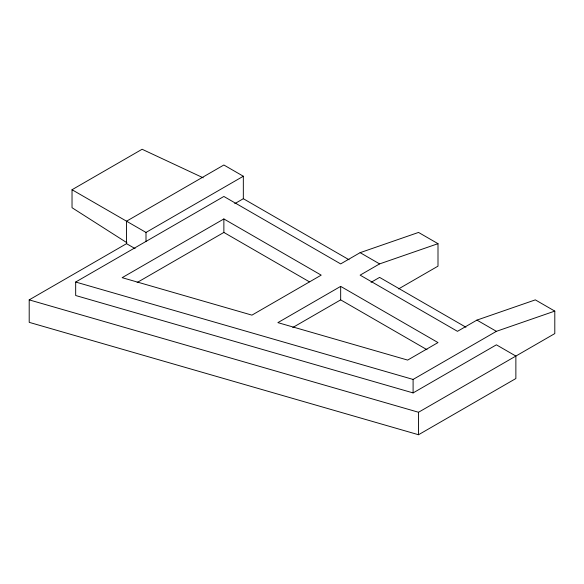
<?xml version="1.0" encoding="UTF-8"?>
<svg xmlns="http://www.w3.org/2000/svg" width="584" height="584" viewBox="0 0 584 584"><rect width="100%" height="100%" fill="white"/><g stroke="black" fill="none" stroke-linecap="round" stroke-linejoin="round"><path stroke-width="0.88" d="M126.932 242.747L72.029 207.707L72.029 189.727L142.109 149.263L203.217 177.828M398.544 288.934L438 266.151L438 243.674L418.531 232.432L360.131 252.66L340.669 263.902L223.869 196.465L75.672 282.028L75.672 295.511L413.1 392.915L496.4 344.823L515.869 356.065L515.869 378.541L418.531 434.737L29.2 322.346L29.2 299.869L126.531 243.674L135.101 248.616M72.029 189.727L146 232.432L243.331 176.237L243.331 198.713L349.086 259.771M234.768 203.663L243.331 198.713M223.869 218.949L122.151 277.67L251.93 315.134L321.2 275.144L223.869 218.949L223.869 232.432L137.13 282.51M340.669 286.379L277.882 322.631L407.661 360.087L438 342.574L340.669 286.379L340.669 299.869L427.014 349.714M438 243.674L379.6 263.902L360.131 275.144L457.469 331.332L476.931 320.098L535.331 299.869L554.8 311.104L554.8 333.581L418.531 412.26L29.2 299.869M292.796 327.507L340.669 299.869M371.037 282.335L379.6 277.393L465.944 327.237M75.672 282.028L413.1 379.432L496.4 331.332L554.8 311.104M243.331 176.237L223.869 165.002L126.531 221.197L126.531 243.674M360.131 252.66L379.6 263.902M476.931 320.098L496.4 331.332M223.869 232.432L309.425 281.831M418.531 412.26L418.531 434.737M413.1 379.432L413.1 392.915M146 232.432L146 241.426"/></g></svg>
